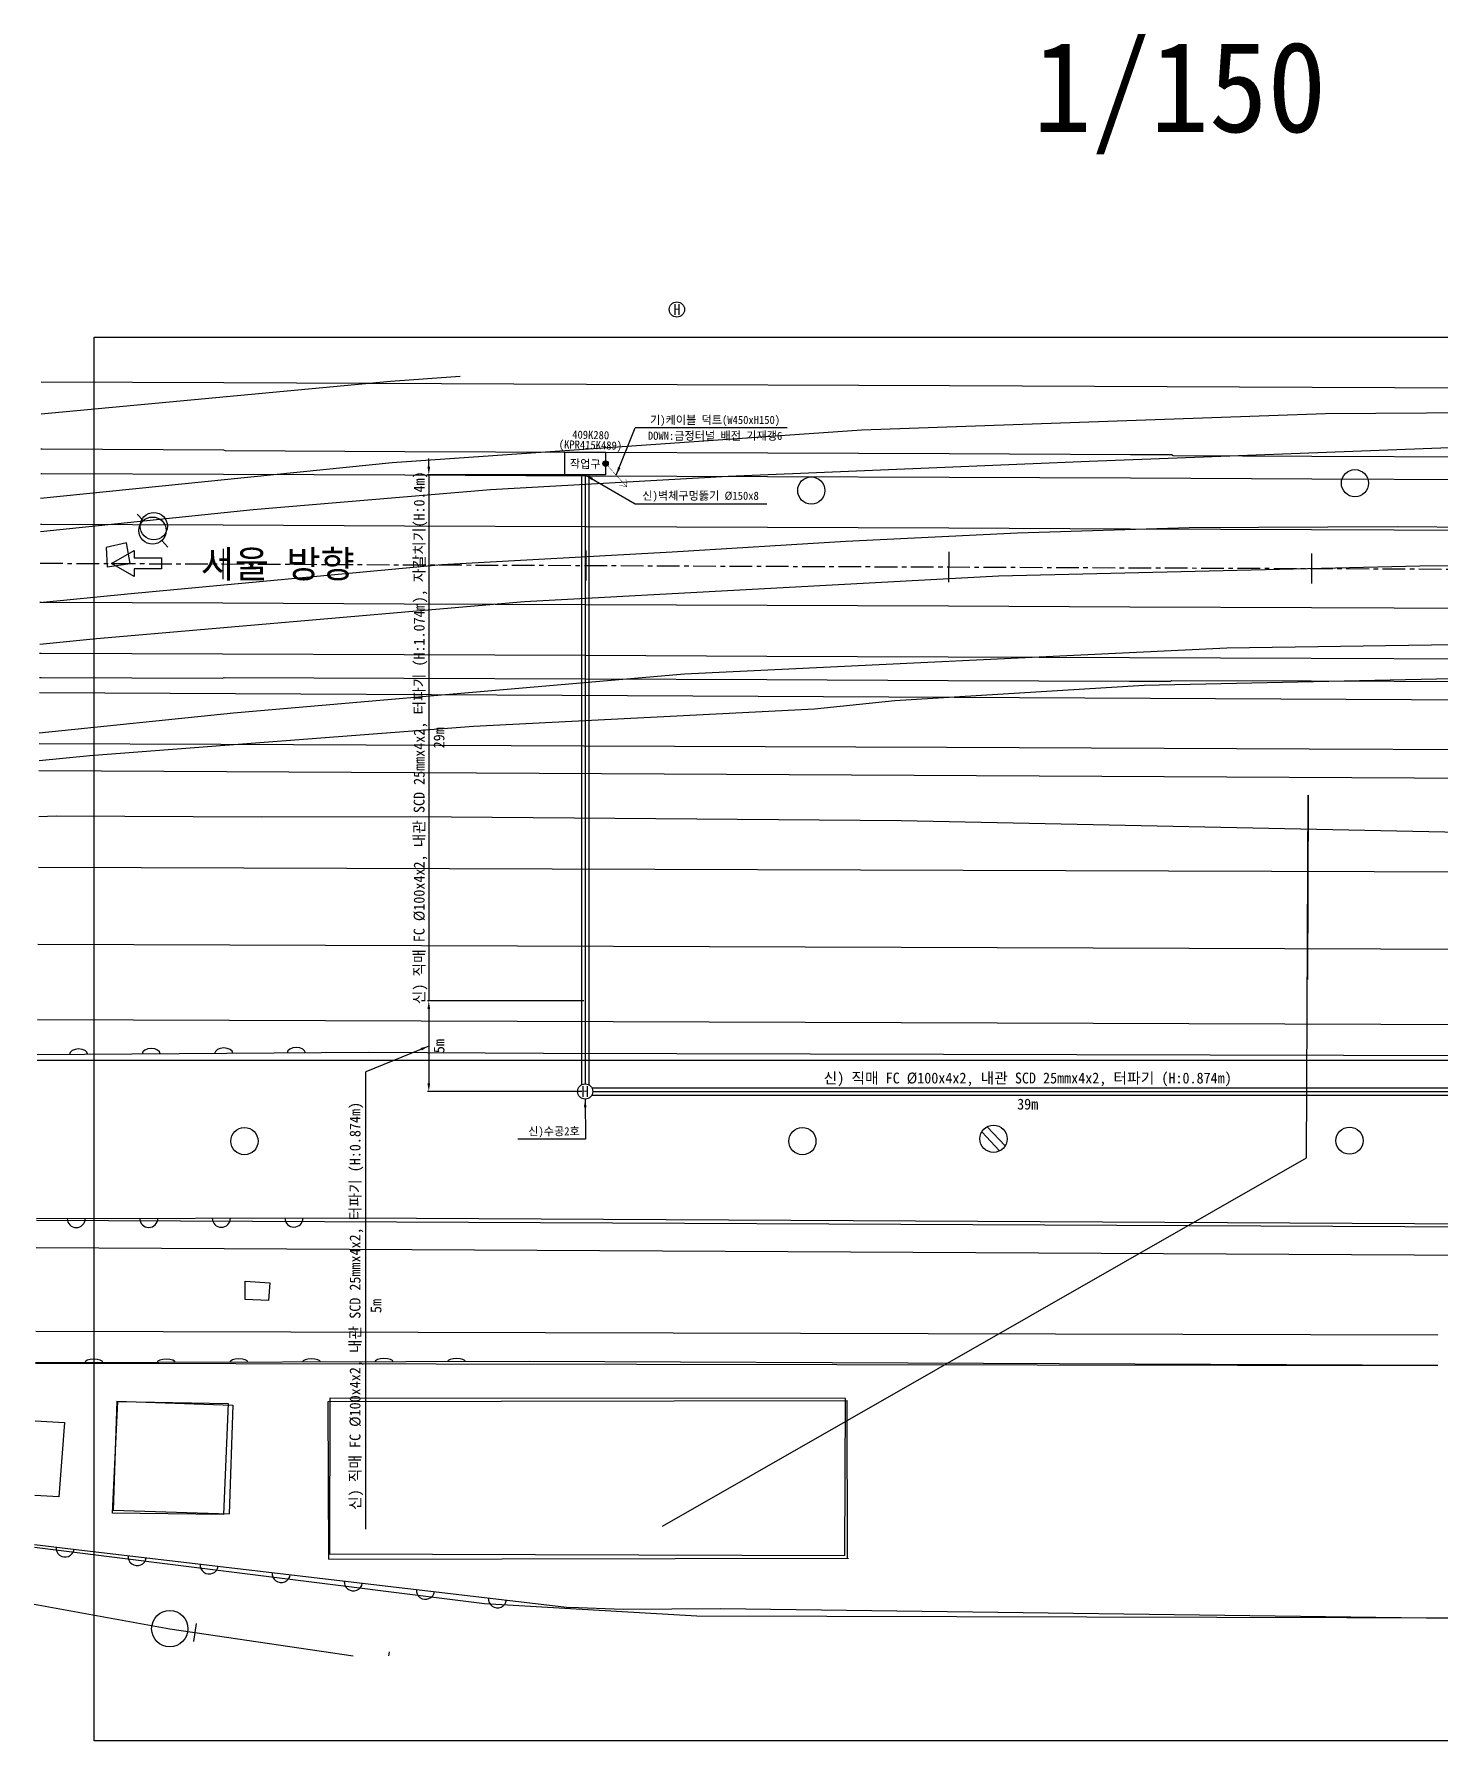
# Model space of a CAD drawing. Extents: x 60896 to 61431, y 63196 to 63294.
# Drawn here: x 61048.6 to 61126, y 63195.8 to 63289.9 of the extents above; entities that cross this region are included whole.
import ezdxf
from ezdxf.enums import TextEntityAlignment as Align

# ---------------------------------------------------------------- set-up
doc = ezdxf.new("R2010")
doc.units = 0
doc.linetypes.add('A-CENTR01', pattern=[2, 1.25, -0.25, 0.25, -0.25])
for name, color, linetype in [('TT-BASE', 253, 'Continuous'), ('TT-CNTL', 1, 'A-CENTR01'), ('TT-LEAL', 1, 'Continuous'), ('TT-LEAT', 3, 'Continuous'), ('TT-MANH', 4, 'Continuous'), ('TX-PAPR', 2, 'Continuous'), ('TZ-LEAL', 1, 'Continuous'), ('TZ-LINE', 7, 'Continuous'), ('TZ-TEX2', 3, 'Continuous'), ('TZ-TEXT', 6, 'Continuous')]:
    doc.layers.add(name, color=color, linetype=linetype)
doc.styles.add('GR', font='GulimChe.ttf')
doc.styles.get("Standard").update_dxf_attribs({"font": 'GulimChe.ttf'})
doc.linetypes.add('ZIGZAG', pattern='A,0.00254,-5.08,[131,ltypeshp.shx,S=5.08,R=0,X=-5.08,Y=0],-10.16,[131,ltypeshp.shx,S=5.08,R=180,X=5.08,Y=0],-5.08', length=20.32254)
doc.dimstyles.new('D150', dxfattribs={"dimscale": 0.15, "dimtxt": 3, "dimasz": 3, "dimexe": 0.5, "dimexo": 0.5, "dimgap": 0.5, "dimtad": 1, "dimdec": 0, "dimzin": 1, "dimdsep": 46, "dimlunit": 6, "dimtxsty": 'Standard', "dimcen": 1, "dimclrd": 1, "dimclre": 1, "dimclrt": 3, "dimadec": 0, "dimazin": 0, "dimtfac": 1, "dimtdec": 0, "dimtix": 1, "dimtmove": 2, "dimatfit": 3, "dimfxl": 0, "dimtvp": 2, "dimlwd": -1, "dimlwe": -1, "dimarcsym": 0})

# ---------------------------------------------------------------- blocks, each defined once
blk = doc.blocks.new('*D12')
at = {"layer": 'Defpoints', "color": 0, "ltscale": 2}
for p in [(61078.93211998038, 63265.573656301, -86441.03522440503), (61070.31368048917, 63236.573656301), (61078.93211998038, 63236.573656301, -86441.03522440503)]:
    blk.add_point(p, dxfattribs=at)
at = {"layer": 'TZ-TEXT', "color": 1, "ltscale": 2}
for p, q in [((61070.31368048917, 63266.023656301), (61070.31368048917, 63266.473656301)), ((61078.85711998038, 63265.573656301), (61070.23868048917, 63265.573656301)), ((61070.31368048917, 63265.573656301), (61070.31368048917, 63236.573656301)), ((61078.85711998038, 63236.573656301), (61070.23868048917, 63236.573656301)), ((61070.31368048917, 63236.123656301), (61070.31368048917, 63235.673656301))]:
    blk.add_line(p, q, dxfattribs=at)
for points in [[(61070.23868048917, 63266.023656301), (61070.38868048917, 63266.023656301), (61070.31368048917, 63265.573656301)], [(61070.23868048917, 63236.123656301), (61070.38868048917, 63236.123656301), (61070.31368048917, 63236.573656301)]]:
    blk.add_solid(points, dxfattribs=at)
at = {"layer": 'TZ-TEXT', "color": 3, "ltscale": 2, "insert": (61069.86009006364, 63251.07365630096), "char_height": 0.6, "attachment_point": 5, "rotation": 90}
blk.add_mtext('{\\C6;신) 직매 FC Ø100x4x2, 내관 SCD 25mmx4x2, 터파기 (H:1.074m), 자갈치기(H:0.4m)}', dxfattribs=at)
blk = doc.blocks.new('*D13')
at = {"layer": 'Defpoints', "color": 0, "ltscale": 2}
for p in [(61078.83211998041, 63236.57365630103), (61070.31368048888, 63231.57365630103), (61078.83211998041, 63231.57365630103)]:
    blk.add_point(p, dxfattribs=at)
at = {"layer": 'TZ-TEXT', "color": 1, "ltscale": 2}
for p, q in [((61078.75711998042, 63236.57365630103), (61070.23868048888, 63236.57365630103)), ((61070.31368048888, 63236.12365630103), (61070.31368048888, 63232.02365630103)), ((61078.75711998042, 63231.57365630103), (61070.23868048888, 63231.57365630103))]:
    blk.add_line(p, q, dxfattribs=at)
for points in [[(61070.23868048888, 63236.12365630103), (61070.38868048888, 63236.12365630103), (61070.31368048888, 63236.57365630103)], [(61070.23868048888, 63232.02365630103), (61070.38868048888, 63232.02365630103), (61070.31368048888, 63231.57365630103)]]:
    blk.add_solid(points, dxfattribs=at)
blk = doc.blocks.new('A$Cab6eb169')
at = {"layer": 'TZ-LINE'}
h = blk.add_hatch(color=256, dxfattribs=at)
h.dxf.hatch_style = 1
h.paths.add_polyline_path([(0.9102624951134203, -0.6277884600931429, 1), (1.21026249511342, -0.6277884600931429, 1)])
at = {"layer": 'TZ-LINE', "const_width": 0.0225}
for points in [[(1.06026249511342, -0.627788460085867), (2.230139918901841, -1.909907362161903)], [(2.183820975405979, -1.497680583008332), (2.230139918901841, -1.909907362161903), (1.823868771185516, -1.826121226600662)]]:
    blk.add_lwpolyline(points, dxfattribs=at)
at = {"layer": 'TZ-LINE'}
blk.add_circle((1.06026249511342, -0.6277884600931429), 0.15, dxfattribs=at)

msp = doc.modelspace()

# ---------------------------------------------------------------- linework, layer by layer
at = {"layer": 'TT-BASE'}
for p, q in [((61072.04901477817, 63270.98595653922, -86527.56278719222), (61068.19960174145, 63270.72154078551, -86527.56278719222)), ((61068.19960174145, 63270.72154078551, -86527.56278719222), (61048.93944268478, 63268.92077902369, -86527.56278719222)), ((61048.94975454009, 63270.69951609589, -86441.03522440503), (61059.01216751992, 63270.6578540807, -86441.03522440503)), ((61059.01216751992, 63270.6578540807, -86441.03522440503), (61079.01199609647, 63270.57504758306, -86441.03522440503)), ((61079.01199609647, 63270.57504758306, -86441.03522440503), (61099.01182467285, 63270.49224108684, -86441.03522440503)), ((61099.01182467285, 63270.49224108684, -86441.03522440503), (61119.01165324998, 63270.40943458986, -86441.03522440503)), ((61119.01165324998, 63270.40943458986, -86441.03522440503), (61139.01148182571, 63270.32662809297, -86441.03522440503)), ((61094.18779256244, 63268.05643924935, -86527.56278719222), (61119.74383961234, 63268.96122722985, -86527.56278719222)), ((61119.74383961234, 63268.96122722985, -86527.56278719222), (61153.79623237142, 63269.19302099761, -86527.56278719222)), ((61068.29022510286, 63266.2527727566, -86527.56278719222), (61094.18779256244, 63268.05643924935, -86527.56278719222)), ((61106.7102490841, 63266.33459529675, -86341.03522440458), (61126.57180846628, 63267.07194522288, -86341.03522440458)), ((61048.91252492983, 63264.27761761337, -86527.56278719222), (61068.29022510286, 63266.2527727566, -86527.56278719222)), ((61048.9283038562, 63266.99939371039, -86441.03522440503), (61048.99738009211, 63266.99910815616, -86441.03522440503)), ((61048.99738009211, 63266.99910815616, -86441.03522440503), (61058.99644171715, 63266.95781723644, -86441.03522440503)), ((61058.99644171715, 63266.95781723644, -86441.03522440503), (61059.08283684998, 63266.9074596604, -86441.03522440503)), ((61059.08283684998, 63266.9074596604, -86441.03522440503), (61068.99691002035, 63266.86647587637, -86441.03522440503)), ((61068.99691002035, 63266.86647587637, -86441.03522440503), (61078.99641160062, 63266.82445428712, -86441.03522440503)), ((61078.99641160062, 63266.82445428712, -86441.03522440503), (61088.99597703199, 63266.78384593753, -86441.03522440503)), ((61086.80859045987, 63265.50385345036, -86341.03522440458), (61106.7102490841, 63266.33459529675, -86341.03522440458)), ((61088.99597703199, 63266.78384593753, -86441.03522440503), (61098.99687980175, 63266.74250320876, -86441.03522440503)), ((61098.99687980175, 63266.74250320876, -86441.03522440503), (61108.99660915498, 63266.70048066227, -86441.03522440503)), ((61108.99660915498, 63266.70048066227, -86441.03522440503), (61111.25097799223, 63266.6911613276, -86441.03522440503)), ((61111.25097799223, 63266.6911613276, -86441.03522440503), (61111.33737307707, 63266.64080375773, -86441.03522440503)), ((61111.33737308728, 63266.6408037517, -86441.03522440503), (61118.99663580166, 63266.60914112799, -86441.03522440503)), ((61118.99663580166, 63266.60914112799, -86441.03522440503), (61128.99568351571, 63266.56785026585, -86441.03522440503)), ((61048.92047763614, 63265.64941474466, -86527.56278719222), (61048.99180625346, 63265.64911988079, -86527.56278719222)), ((61048.99180625346, 63265.64911988079, -86527.56278719222), (61058.99086100027, 63265.60782877155, -86527.56278719222)), ((61058.99086100027, 63265.60782877155, -86527.56278719222), (61068.99149185519, 63265.56648716245, -86527.56278719222)), ((61068.99149185519, 63265.56648716245, -86527.56278719222), (61078.99104060988, 63265.52446537987, -86527.56278719222)), ((61073.7066053474, 63264.75641909897, -86341.03522440458), (61086.80859045987, 63265.50385345036, -86341.03522440458)), ((61078.99104060988, 63265.52446537987, -86527.56278719222), (61088.99065054612, 63265.4838568242, -86527.56278719222)), ((61088.99065054612, 63265.4838568242, -86527.56278719222), (61098.99146093905, 63265.44251452741, -86527.56278719222)), ((61098.99146093905, 63265.44251452741, -86527.56278719222), (61108.99119070274, 63265.40049199093, -86527.56278719222)), ((61108.99119070274, 63265.40049199093, -86527.56278719222), (61118.99146567476, 63265.35915160716, -86527.56278719222)), ((61118.99146567476, 63265.35915160716, -86527.56278719222), (61128.99052991142, 63265.31786088978, -86527.56278719222)), ((61060.63637363684, 63263.666821451, -86341.03522440458), (61073.7066053474, 63264.75641909897, -86341.03522440458)), ((61048.90192324651, 63262.44888683867, -86341.03522440458), (61060.63637363684, 63263.666821451, -86341.03522440458)), ((61054.57335263363, 63263.04658092246, -86341.03522440458), (61054.23253077082, 63263.41242304418, -86341.03522440458)), ((61102.76444247093, 63262.36343650208, -86341.03522440458), (61093.30011041661, 63261.89970838482, -86341.03522440458)), ((61112.22276966295, 63262.6575652632, -86341.03522440458), (61102.76444247093, 63262.36343650208, -86341.03522440458)), ((61123.68873406437, 63262.70089363374, -86341.03522440458), (61112.22276966295, 63262.6575652632, -86341.03522440458)), ((61167.24592191734, 63262.44611682057, -86341.03522440458), (61123.68873406437, 63262.70089363374, -86341.03522440458)), ((61055.93664008356, 63261.58321243557, -86341.03522440458), (61055.59581822109, 63261.94905455736, -86341.03522440458)), ((61058.97443233361, 63261.49122196936, -86441.03522440503), (61058.96636440977, 63259.82452016386, -86441.03522440503)), ((61093.30011041661, 63261.89970838482, -86341.03522440458), (61083.73769482672, 63261.30360345657, -86341.03522440458)), ((61071.02536352231, 63260.6102977457, -86341.03522440458), (61053.71091504888, 63258.99172366071, -86341.03522440458)), ((61083.73769482672, 63261.30360345657, -86341.03522440458), (61071.02536352231, 63260.6102977457, -86341.03522440458)), ((61078.97462272115, 63261.4078585202, -86441.03522440503), (61078.96655479738, 63259.74115671463, -86441.03522440503)), ((61098.97486314933, 63261.32590839901, -86441.03522440503), (61098.96679522538, 63259.65920659343, -86441.03522440503)), ((61124.93995470864, 63260.53947878351, -86527.56278719222), (61101.72135849798, 63259.98097212566, -86527.56278719222)), ((61118.97505353676, 63261.24254494979, -86441.03522440503), (61118.9669856131, 63259.57584314423, -86441.03522440503)), ((61149.47543038218, 63260.64773986115, -86527.56278719222), (61124.93995470864, 63260.53947878351, -86527.56278719222)), ((61101.72135849798, 63259.98097212566, -86527.56278719222), (61075.58130324687, 63258.56669452703, -86527.56278719222)), ((61053.71091504888, 63258.99172366071, -86341.03522440458), (61048.87917373304, 63258.52472365195, -86341.03522440458)), ((61075.58130324687, 63258.56669452703, -86527.56278719222), (61052.0006737892, 63256.52908319909, -86527.56278719222)), ((61052.0006737892, 63256.52908319909, -86527.56278719222), (61048.86584687989, 63256.22591640126, -86527.56278719222)), ((61084.40964875701, 63254.60485756461, -86527.56278719222), (61114.29716561876, 63256.04296196013, -86527.56278719222)), ((61114.29716561876, 63256.04296196013, -86527.56278719222), (61134.57130880877, 63256.32100879297, -86527.56278719222)), ((61048.86308534521, 63255.7495671917, -86527.56278719222), (61048.95090991466, 63255.74920413344, -86527.56278719222)), ((61048.95090991466, 63255.74920413344, -86527.56278719222), (61058.94994451554, 63255.70791337654, -86527.56278719222)), ((61058.94994451554, 63255.70791337654, -86527.56278719222), (61068.95022767868, 63255.66657314116, -86527.56278719222)), ((61068.95022767868, 63255.66657314116, -86527.56278719222), (61078.95013706206, 63255.62454985134, -86527.56278719222)), ((61078.95013706206, 63255.62454985134, -86527.56278719222), (61088.95008568153, 63255.58393996925, -86527.56278719222)), ((61088.95008568153, 63255.58393996925, -86527.56278719222), (61098.95019664043, 63255.54260052529, -86527.56278719222)), ((61098.95019664043, 63255.54260052529, -86527.56278719222), (61108.94992649656, 63255.50057794656, -86527.56278719222)), ((61108.94992649656, 63255.50057794656, -86527.56278719222), (61118.95057882587, 63255.45923625155, -86527.56278719222)), ((61118.95057882587, 63255.45923625155, -86527.56278719222), (61128.94961373254, 63255.41794538558, -86527.56278719222)), ((61048.85525912388, 63254.39958800891, -86441.03522440503), (61048.94532123853, 63254.39921570116, -86441.03522440503)), ((61048.94532123853, 63254.39921570116, -86441.03522440503), (61058.94436898814, 63254.35792483879, -86441.03522440503)), ((61058.94436898814, 63254.35792483879, -86441.03522440503), (61058.94460101733, 63254.35792387964, -86441.03522440503)), ((61058.94460104482, 63254.35792389644, -86267.98009848583), (61059.03140951924, 63254.40756545454, -86267.98009848583)), ((61059.03140951003, 63254.40756544924, -86441.03522440503), (61068.9448087951, 63254.36658445103, -86441.03522440503)), ((61059.55175729957, 63252.45553462339, -86527.56278719222), (61084.40964875701, 63254.60485756461, -86527.56278719222)), ((61068.9448087951, 63254.36658445103, -86441.03522440503), (61078.94476591779, 63254.32456094745, -86441.03522440503)), ((61078.94476591779, 63254.32456094745, -86441.03522440503), (61088.94475926471, 63254.28395086001, -86441.03522440503)), ((61088.94475926471, 63254.28395086001, -86441.03522440503), (61098.94477857942, 63254.24261178329, -86441.03522440503)), ((61096.01061708952, 63253.12351811936, -86341.03522440458), (61109.75007661678, 63253.97008052387, -86341.03522440458)), ((61098.94477857942, 63254.24261178329, -86441.03522440503), (61108.94450792834, 63254.20058923688, -86441.03522440503)), ((61108.94450792834, 63254.20058923688, -86441.03522440503), (61111.19071652274, 63254.19130363585, -86441.03522440503)), ((61109.75007661678, 63253.97008052387, -86341.03522440458), (61127.55519669437, 63254.35924890814, -86341.03522440458)), ((61111.19071655226, 63254.19130365275, -86267.98009848583), (61111.27752502663, 63254.24094521089, -86267.98009848583)), ((61111.27752501723, 63254.24094520549, -86441.03522440503), (61118.94540328446, 63254.20924696596, -86441.03522440503)), ((61118.94540328446, 63254.20924696596, -86441.03522440503), (61128.94445099816, 63254.16795610372, -86441.03522440503)), ((61167.2209816894, 63252.95696640451, -86527.56278719222), (61048.8504043658, 63253.56216953012, -86527.56278719222)), ((61091.57343165208, 63252.67991199633, -86341.03522440458), (61096.01061708952, 63253.12351811936, -86341.03522440458)), ((61048.83752675442, 63251.3408539593, -86527.56278719222), (61059.55175729957, 63252.45553462339, -86527.56278719222)), ((61072.78573113328, 63251.71704013823, -86341.03522440458), (61091.57343165208, 63252.67991199633, -86341.03522440458)), ((61051.6288618945, 63250.10644489964, -86341.03522440458), (61072.78573113328, 63251.71704013823, -86341.03522440458)), ((61048.83415880578, 63250.7599017523, -86441.03522440503), (61058.85178162206, 63250.71842518383, -86441.03522440503)), ((61058.85178162206, 63250.71842518383, -86441.03522440503), (61078.85161019855, 63250.63561868759, -86441.03522440503)), ((61078.85161019855, 63250.63561868759, -86441.03522440503), (61098.85143877568, 63250.55281219062, -86441.03522440503)), ((61098.85143877568, 63250.55281219062, -86441.03522440503), (61118.85126735136, 63250.47000569373, -86441.03522440503)), ((61118.85126735136, 63250.47000569373, -86441.03522440503), (61138.85109592861, 63250.38719919678, -86441.03522440503)), ((61048.82547643023, 63249.26224077945, -86527.56278719222), (61167.20968005162, 63248.65696798555, -86527.56278719222)), ((61048.82872996716, 63249.82345760886, -86341.03522440458), (61051.6288618945, 63250.10644489964, -86341.03522440458)), ((61118.70326221876, 63227.90989337712, -86441.03522440503), (61118.78622697839, 63247.90972129773, -86441.03522440503)), ((61118.78622697839, 63247.90972129773, -86441.03522440503), (61118.74404947102, 63237.74223699329, -86441.03522440503)), ((61118.78622697839, 63247.90972129773, -86441.03522440503), (61118.74404947102, 63237.74223699329, -86441.03522440503)), ((61049.76508041447, 63246.74647784704, -86341.03522440458), (61048.81071684488, 63246.71629527824, -86341.03522440458)), ((61061.10839098904, 63246.70287498744, -86341.03522440458), (61049.76508041447, 63246.74647784704, -86341.03522440458)), ((61069.3060270998, 63246.72182744594, -86341.03522440458), (61061.10839098904, 63246.70287498744, -86341.03522440458)), ((61096.3461487566, 63246.49321688177, -86341.03522440458), (61069.3060270998, 63246.72182744594, -86341.03522440458)), ((61146.48103130563, 63245.45469253112, -86341.03522440458), (61096.3461487566, 63246.49321688177, -86341.03522440458)), ((61167.19621471866, 63243.53373614719, -86527.56278719222), (61048.7944917272, 63243.91755368606, -86527.56278719222)), ((61048.76999226134, 63239.69153355066, -86527.56278719222), (61167.18504775347, 63239.28497736811, -86527.56278719222)), ((61167.17406449182, 63235.10611332149, -86527.56278719222), (61048.74587075722, 63235.53070968966, -86527.56278719222)), ((61167.1692426459, 63233.27151817589, -86441.03522440503), (61048.73283503671, 63233.2821211825, -86441.03522440503)), ((61076.64284260817, 63233.65894433396, -86341.03522440458), (61067.00837128239, 63233.72553463813, -86341.03522440458)), ((61167.16971514805, 63233.45129375556, -86341.03522440458), (61076.64284260817, 63233.65894433396, -86341.03522440458)), ((61102.08334580871, 63228.57483279795, -86341.03522440458), (61101.09861101233, 63229.63185849627, -86341.03522440458)), ((61101.77903417555, 63228.29509961317, -86341.03522440458), (61100.79805626062, 63229.34809263151, -86341.03522440458)), ((61083.19411647, 63207.6046114655, -86441.03522440503), (61118.70326221876, 63227.90989337712, -86441.03522440503)), ((61048.68182828292, 63224.48374288988, -86441.03522440503), (61167.14470206708, 63223.93442453649, -86441.03522440503)), ((61048.68228500187, 63224.56252434058, -86341.03522440458), (61066.19877459086, 63224.60840991605, -86341.03522440458)), ((61066.19877459086, 63224.60840991605, -86341.03522440458), (61142.89392307123, 63224.19671142949, -86341.03522440458)), ((61048.6730634179, 63222.97185294572, -86527.56278719222), (61167.14054241667, 63222.35177867876, -86527.56278719222)), ((61125.943895373, 63218.13842523938, -86527.56278719222), (61048.64617040919, 63218.33296012368, -86527.56278719222)), ((61048.63611946467, 63216.5992286954, -86441.03522440503), (61125.93714943793, 63216.46739537275, -86441.03522440503)), ((61125.9371781727, 63216.47451323957, -86341.03522440458), (61075.8442213462, 63216.67842946893, -86341.03522440458)), ((61053.12081877815, 63214.49379205611, -86441.03522440503), (61052.92383214783, 63208.49702657229, -86441.03522440503)), ((61053.12081877815, 63214.49379205611, -86441.03522440503), (61059.51197115512, 63214.28385028431, -86441.03522440503)), ((61064.7743538759, 63214.47514886954, -86441.03522440503), (61093.38214481386, 63214.54091655711, -86441.03522440503)), ((61064.79433934401, 63205.78182072988, -86441.03522440503), (61064.7743538759, 63214.47514886954, -86441.03522440503)), ((61093.40213028175, 63205.84758841748, -86441.03522440503), (61093.38214481386, 63214.54091655711, -86441.03522440503)), ((61059.51197115512, 63214.28385028431, -86441.03522440503), (61059.31498452467, 63208.28708480047, -86441.03522440503)), ((61048.61763536893, 63213.41082608872, -86341.03522440458), (61050.23093258388, 63213.32160227864, -86341.03522440458)), ((61050.23093258388, 63213.32160227864, -86341.03522440458), (61049.9113441374, 63209.23125116599, -86341.03522440458)), ((61049.9113441374, 63209.23125116599, -86341.03522440458), (61048.59383478836, 63209.30535973638, -86341.03522440458)), ((61052.92383214783, 63208.49702657229, -86441.03522440503), (61059.31498452467, 63208.28708480047, -86441.03522440503)), ((61048.5772366782, 63206.44227904119, -86441.03522440503), (61073.38221528081, 63203.34479399263, -86441.03522440503)), ((61064.7943393439, 63205.78182072983, -86441.03522440503), (61093.45699486111, 63205.847714548, -86441.03522440503)), ((61048.55901948727, 63203.2999160136, -86527.56278719222), (61056.03683140414, 63201.95473551885, -86527.56278719222)), ((61073.38221528081, 63203.34479399263, -86441.03522440503), (61085.09064856765, 63202.65955802263, -86441.03522440503)), ((61081.03546200362, 63203.00801976622, -86341.03522440458), (61078.0715820558, 63203.12923302521, -86341.03522440458)), ((61057.49478123042, 63202.24522184837, -86527.56278719222), (61057.34894681692, 63201.25591283506, -86527.56278719222)), ((61086.39404685594, 63203.05673714668, -86341.03522440458), (61081.03546200362, 63203.00801976622, -86341.03522440458)), ((61085.09064856765, 63202.65955802263, -86441.03522440503), (61135.79724086869, 63202.53147941914, -86441.03522440503)), ((61140.882414789, 63202.33600834287, -86341.03522440458), (61086.39404685594, 63203.05673714668, -86341.03522440458)), ((61056.03683140414, 63201.95473551885, -86527.56278719222), (61057.42186402391, 63201.7505673414, -86527.56278719222)), ((61057.42186402391, 63201.7505673414, -86527.56278719222), (61066.13584793991, 63200.46603570367, -86527.56278719222)), ((61068.12985312479, 63200.6775019112, -86527.56278719222), (61068.09737836354, 63200.45720017827, -86527.56278719222))]:
    msp.add_line(p, q, dxfattribs=at)
at = {"layer": 'TT-BASE', "ltscale": 0.001}
for p, q in [((61048.90424547142, 63262.84945758173, -86441.03522440503), (61048.98023057138, 63262.84914346599, -86441.03522440503)), ((61048.98023057138, 63262.84914346599, -86441.03522440503), (61058.9792861801, 63262.8078526959, -86441.03522440503)), ((61058.9792861801, 63262.8078526959, -86441.03522440503), (61068.97982107389, 63262.76651146945, -86441.03522440503)), ((61068.97982107389, 63262.76651146945, -86441.03522440503), (61078.97947204912, 63262.72448925953, -86441.03522440503)), ((61078.97947204912, 63262.72448925953, -86441.03522440503), (61088.9791777517, 63262.68388032632, -86441.03522440503)), ((61088.9791777517, 63262.68388032632, -86441.03522440503), (61098.97979067092, 63262.64253880965, -86441.03522440503)), ((61098.97979067092, 63262.64253880965, -86441.03522440503), (61108.97952057565, 63262.60051630024, -86441.03522440503)), ((61108.97952057565, 63262.60051630024, -86441.03522440503), (61118.97990319368, 63262.55917531903, -86441.03522440503)), ((61118.97990319368, 63262.55917531903, -86441.03522440503), (61128.97895509131, 63262.51788481413, -86441.03522440503)), ((61048.87931750794, 63258.54952401424, -86441.03522440503), (61048.9624723587, 63258.54918025999, -86441.03522440503)), ((61048.9624723587, 63258.54918025999, -86441.03522440503), (61058.96151056333, 63258.50788943704, -86441.03522440503)), ((61058.96151056333, 63258.50788943704, -86441.03522440503), (61068.96189774366, 63258.46654883082, -86441.03522440503)), ((61068.96189774366, 63258.46654883082, -86441.03522440503), (61078.9617054409, 63258.42452596458, -86441.03522440503)), ((61078.9617054409, 63258.42452596458, -86441.03522440503), (61088.96155829987, 63258.38391645277, -86441.03522440503)), ((61088.96155829987, 63258.38391645277, -86441.03522440503), (61098.96186784838, 63258.34257616873, -86441.03522440503)), ((61098.96186784838, 63258.34257616873, -86441.03522440503), (61108.96159644585, 63258.30055361143, -86441.03522440503)), ((61108.96159644585, 63258.30055361143, -86441.03522440503), (61118.96214126996, 63258.25921237813, -86441.03522440503)), ((61118.96214126996, 63258.25921237813, -86441.03522440503), (61128.96118468366, 63258.21792155821, -86441.03522440503))]:
    msp.add_line(p, q, dxfattribs=at)
at = {"layer": 'TT-BASE', "extrusion": (0.01229824081263209, -0.7937289708820892, 0.6081472470178371)}
msp.add_line((61067.00837128204, 63233.7255346382, -86338.75822440459), (61048.73467184747, 63233.59896071294, -86338.55388414765), dxfattribs=at)
at = {"layer": 'TT-BASE', "extrusion": (-0.002111907775006214, 0.9303010190553082, 0.3667908856422213)}
msp.add_line((61075.84422134615, 63216.67842946887, -86338.61522440458), (61048.63622054026, 63216.61666366698, -86338.61522440458), dxfattribs=at)
at = {"layer": 'TT-BASE', "extrusion": (0.01977443079638911, 0.2208623439732049, 0.9751045056307251)}
for p, q in [((61048.57815407892, 63206.60052550874, -86338.61337043712), (61051.32670642976, 63206.26108036605, -86338.59222440457)), ((61051.32670642976, 63206.26108036605, -86338.59222440457), (61078.07158205569, 63203.12923302512, -86338.42522440455))]:
    msp.add_line(p, q, dxfattribs=at)
at = {"layer": 'TT-BASE', "elevation": -86441.03522440503}
msp.add_lwpolyline([(61054.07439034492, 63259.96915847655), (61052.82819055106, 63260.68776993884), (61054.07362622976, 63261.40770488731), (61054.07384893578, 63260.98843163958), (61055.57384872424, 63260.98922839708), (61055.57416742724, 63260.38922848176), (61054.07416763878, 63260.38843172434)], close=True, dxfattribs=at)
at = {"layer": 'TT-BASE'}
for centre, radius in [((61091.39776138782, 63264.70457365318, -86341.03522440458), 0.7500000000034044), ((61121.36692980211, 63265.10952373565, -86341.03522440458), 0.7500000000034044), ((61055.15338393641, 63262.74231674848, -86341.03522440458), 0.7500000000034044), ((61055.08458542731, 63262.49781773989, -86341.03522440458), 0.7500000000034044), ((61060.14899975201, 63228.83866220166, -86341.03522440458), 0.7500000000034044), ((61090.90762767435, 63228.83924403025, -86341.03522440458), 0.7500000000034044), ((61101.44327871921, 63228.96574726543, -86341.03522440458), 0.7500000000034044), ((61121.06632289453, 63228.86177472306, -86341.03522440458), 0.7500000000034044), ((61056.03683140414, 63201.95473551885, -86527.56278719222), 1.000000000004539)]:
    msp.add_circle(centre, radius, dxfattribs=at)
at = {"layer": 'TT-BASE', "extrusion": (0.01229824081263209, -0.7937289708820892, 0.6081472470178371)}
for centre in [(62023.32305965308, -30662.12549954622, -101946.1012441021), (62027.32266284317, -30662.18184067262, -101946.1012441021), (62031.32226603324, -30662.23818179889, -101946.1012441021), (62035.32186922343, -30662.29452292523, -101946.1012441021)]:
    msp.add_arc(centre, 0.5000000000022696, 359.1929459590576, 179.1929459590577, dxfattribs=at)
at = {"layer": 'TT-BASE'}
for centre in [(61050.87884656357, 63224.56827837542, -86341.03522440458), (61054.87883283942, 63224.57875659771, -86341.03522440458), (61058.87881911528, 63224.58923482004, -86341.03522440458), (61062.87880539108, 63224.59971304237, -86341.03522440458)]:
    msp.add_arc(centre, 0.5000000000022696, 180.1500896598833, 0.150089659883261, dxfattribs=at)
at = {"layer": 'TT-BASE', "extrusion": (-0.00211190777500638, 0.9303010190553083, 0.3667908856422211)}
for centre in [(-61195.19679233229, -103457.4948657253, 27013.33667066808), (-61199.19679233226, -103457.4948657254, 27013.33667066812), (-61203.19679233241, -103457.4948657254, 27013.33667066809), (-61207.19679233233, -103457.4948657254, 27013.33667066808), (-61211.19679233242, -103457.4948657254, 27013.33667066822), (-61215.19679233268, -103457.4948657254, 27013.33667066821)]:
    msp.add_arc(centre, 0.5000000000022696, 179.9999999989046, 359.9999999989045, dxfattribs=at)
at = {"layer": 'TT-BASE', "extrusion": (0.01977443079638914, 0.2208623439732049, 0.9751045056307249)}
for centre, start, end in [((-55170.53011043704, -85841.19658390299, -69022.01207685473), 358.0267670700064, 178.0267670700064), ((-55174.52832945066, -85841.07778402115, -69022.01207685473), 358.397367592288, 178.3973675922881), ((-55178.5267647748, -85840.96591375102, -69022.01207685473), 358.397367592288, 178.3973675922881), ((-55182.5252000991, -85840.8540434808, -69022.01207685473), 358.397367592288, 178.3973675922881), ((-55186.52363542338, -85840.74217321043, -69022.01207685476), 358.397367592288, 178.3973675922881), ((-55190.52207074781, -85840.63030294022, -69022.01207685473), 358.397367592288, 178.3973675922881), ((-55194.52050607211, -85840.51843267007, -69022.01207685475), 358.397367592288, 178.3973675922881)]:
    msp.add_arc(centre, 0.5000000000022696, start, end, dxfattribs=at)
at = {"layer": 'TT-BASE'}
for points in [[(61052.52556374299, 63261.56390088249, -86338.77374126254), (61052.57922284134, 63260.50135829057, -86338.7509491176), (61053.84362303487, 63260.68161708288, -86338.74974126254), (61053.64159977937, 63261.83002237221, -86338.77494911761)], [(61061.54775770196, 63221.02307033671, -86341.03522440458), (61061.47249343577, 63220.0563918533, -86341.03522440458), (61060.19797185135, 63220.1100083687, -86341.03522440458), (61060.19763589805, 63221.11969390746, -86341.03522440458)], [(61058.99492912226, 63208.25373757252, -86341.03522440458), (61052.87377330689, 63208.32966178284, -86341.03522440458), (61053.17367278646, 63214.4818027356, -86341.03522440458), (61059.26218413033, 63214.36316624963, -86341.03522440458)], [(61093.25258361376, 63205.9816033898, -86341.03522440458), (61093.27656631654, 63214.65248528447, -86341.03522440458), (61064.85171880738, 63214.659839631, -86341.03522440458), (61064.83853685974, 63206.07418885562, -86341.03522440458)]]:
    msp.add_3dface(points, dxfattribs=at)
at = {"layer": 'TT-CNTL', "elevation": -86441.03522440503, "flags": 128}
msp.add_lwpolyline([(61048.89178149004, 63260.69949085968), (61048.97135066378, 63260.69916192869), (61058.97039837172, 63260.65787106648), (61068.97085940772, 63260.61653016374), (61079.25635381221, 63260.57450761725), (61088.97036815144, 63260.5338983988), (61098.97082918738, 63260.49255749607), (61108.97055853898, 63260.4505349496), (61118.97101957504, 63260.40919404685), (61128.97006728281, 63260.36790318465), (61138.97052831876, 63260.32656228191), (61148.97025767047, 63260.28453973545), (61158.97003706259, 63260.24393051695), (61167.24004408139, 63260.20974313761)], dxfattribs=at)
at = {"layer": 'TT-LEAL', "elevation": -86441.03522440503}
msp.add_lwpolyline([(61077.80756586498, 63266.81967535307), (61080.05667409574, 63266.81967535307), (61080.05667409574, 63265.57365630097), (61077.80756586498, 63265.57365630097)], close=True, dxfattribs=at)
at = {"layer": 'TT-MANH'}
for centre in [(61083.99024835335, 63274.68985776947), (61078.93211998035, 63231.57365630097, -86441.03522440503)]:
    msp.add_circle(centre, 0.4199999999999999, dxfattribs=at)
at = {"layer": 'TX-PAPR'}
msp.add_lwpolyline([(61051.870874942, 63273.16983265506), (61171.270874942, 63273.16983265506), (61171.270874942, 63195.76983265504), (61051.870874942, 63195.76983265504)], close=True, dxfattribs=at)
at = {"layer": 'TZ-LEAL'}
for points, elevation in [([(61090.06708302882, 63268.15560212426), (61081.69780932448, 63268.15560212426)], -21610.25880610126), ([(61081.69027927645, 63263.9798862887), (61088.95470226596, 63263.9798862887)], 86441.15124171451), ([(61078.95158234632, 63228.93696006804), (61075.22376319073, 63228.93696006804)], -86441.03522440503)]:
    msp.add_lwpolyline(points, dxfattribs=dict(at, elevation=elevation))
msp.add_lwpolyline([(61066.84701949116, 63207.44954920524), (61066.84701949116, 63232.66539427858)], dxfattribs=at)
at = {"layer": 'TZ-LINE', "elevation": -86441.03522440503}
for points in [[(61078.73211998036, 63265.57365630097), (61078.73211998036, 63231.94298000722)], [(61079.13211998035, 63265.57365630097), (61079.13211998035, 63231.94298000722)], [(61079.30144368661, 63231.77365630097), (61127.35006588837, 63231.77365630097)], [(61079.30144368661, 63231.37365630097), (61127.35006588837, 63231.37365630097)]]:
    msp.add_lwpolyline(points, dxfattribs=at)
at = {"layer": 'TZ-LINE', "linetype": 'ZIGZAG', "ltscale": 0.039, "elevation": -86441.03522440503}
for points in [[(61078.93211998035, 63265.57365630097), (61078.93211998035, 63231.99365630097)], [(61079.35211998035, 63231.57365630097), (61127.29938959463, 63231.57365630097)]]:
    msp.add_lwpolyline(points, dxfattribs=at)

# ---------------------------------------------------------------- block references
at = {"layer": 'TZ-LINE'}
msp.add_blockref('A$Cab6eb169', (61078.99641160062, 63266.82445428712, -86441.03522440503), dxfattribs=at)

# ---------------------------------------------------------------- texts
at = {"layer": 'TT-BASE'}
msp.add_text('서울 방향', height=1.5, rotation=0.03043403039043151, dxfattribs=at).set_placement((61061.98102697686, 63260.67426811903, -86441.03522440503), align=Align.MIDDLE)
at = {"layer": 'TT-LEAT'}
for s, height, rotation, p in [('409K280', 0.4499999999999999, 358.7182875612552, (61079.23915208952, 63267.77252586035, -86449.75697440503)), ('(KPR415K489)', 0.4499999999999999, 358.7182875612552, (61079.22451008146, 63267.18435812255, -86449.75697440503)), ('작업구', 0.45, 358.8747853273313, (61078.93691742286, 63266.18194509811, -86441.03522440503))]:
    msp.add_text(s, height=height, rotation=rotation, dxfattribs=at).set_placement(p, align=Align.MIDDLE)
at = {"layer": 'TT-MANH', "linetype": 'ByBlock', "style": 'GR'}
for p in [(61083.9922381254, 63274.6898575317), (61078.9341097524, 63231.57365606319, -86441.03522440503)]:
    msp.add_text('H', height=0.6, rotation=359.9931262838864, dxfattribs=at).set_placement(p, align=Align.MIDDLE)
at = {"layer": 'TZ-TEX2'}
msp.add_text('1/150', height=5, dxfattribs=at).set_placement((61111.70259125299, 63286.56152143406), align=Align.MIDDLE)
at = {"layer": 'TZ-TEXT'}
for s, height, rotation, p in [('DOWN:금정터널 배전 기재갱6', 0.45, 359.9481799346717, (61086.09403608669, 63267.73744000233, -21610.25880610126)), ('기)케이블 덕트(W450xH150)', 0.45, 0.05182006505039887, (61086.09403608669, 63268.5737642462, -21610.25880610126)), ('신)벽체구멍뚫기 Ø150x8', 0.45, 359.9481799346718, (61085.29472127556, 63264.39804841063, 86441.15124171451)), ('신)수공2호', 0.45, 0.05182006532813865, (61077.21456485945, 63229.35512218997, -86441.03522440503)), ('5m', 0.5999999999999999, 90, (61067.40456898708, 63219.74694512808))]:
    msp.add_text(s, height=height, rotation=rotation, dxfattribs=at).set_placement(p, align=Align.MIDDLE)
at = {"layer": 'TZ-TEXT', "ltscale": 2}
for s, p in [('신) 직매 FC Ø100x4x2, 내관 SCD 25mmx4x2, 터파기 (H:0.874m)', (61103.32575478749, 63232.27365630097)), ('39m', (61103.32575478749, 63230.87365630097))]:
    msp.add_text(s, height=0.5999999999999999, dxfattribs=at).set_placement(p, align=Align.MIDDLE)
msp.add_text('신) 직매 FC Ø100x4x2, 내관 SCD 25mmx4x2, 터파기 (H:0.874m)', height=0.5999999999999999, rotation=90, dxfattribs=at).set_placement((61066.28946999524, 63219.74694512808), align=Align.MIDDLE)
at = {"layer": 'TZ-TEXT', "ltscale": 2, "char_height": 0.6, "attachment_point": 5, "rotation": 90.00000000000003}
for s, insert in [('29m', (61070.88041576319, 63251.073656301)), ('5m', (61070.88041576325, 63234.07365630103))]:
    msp.add_mtext(s, dxfattribs=dict(at, insert=insert))

# ---------------------------------------------------------------- dimensions: what is measured, and where the dimension line sits
at = {"layer": 'TZ-TEXT', "ltscale": 2}
for base, p1, p2, text, picture, middle in [((61070.31368048917, 63236.573656301), (61078.93211998035, 63265.57365630097, -86441.03522440503), (61078.93211998035, 63236.57365630097, -86441.03522440503), '{\\C6;신) 직매 FC Ø100x4x2, 내관 SCD 25mmx4x2, 터파기 (H:1.074m), 자갈치기(H:0.4m)}', '*D12', (61069.86009006364, 63251.07365630096)), ((61070.31368048888, 63231.57365630103), (61078.83211998038, 63236.573656301), (61078.83211998038, 63231.573656301), ' ', '*D13', (61070.31368048889, 63234.07365630099))]:
    dim = msp.add_linear_dim(base=base, p1=p1, p2=p2, angle=90, text=text, dimstyle='D150', override={"dimtxt": 4}, dxfattribs=at)
    dim.commit()
    dim.dimension.update_dxf_attribs({"geometry": picture, "text_midpoint": middle})

# ---------------------------------------------------------------- leaders
at = {"layer": 'TZ-LEAL'}
for points in [[(61080.64161280763, 63265.55560637599, -21610.25880610126), (61081.69780932448, 63268.15560212426, -21610.25880610126)], [(61078.93211998035, 63265.57365630097, 86441.15124171451), (61081.69027927645, 63263.9798862887, 86441.15124171451)], [(61070.31368048885, 63234.07365630103), (61066.84701949116, 63232.66539427858)], [(61078.93211998035, 63231.15365630097, -86441.03522440503), (61078.95158234632, 63228.93696006804, -86441.03522440503)]]:
    msp.add_leader(points, dimstyle='D150', dxfattribs=at)

doc.saveas('drawing.dxf')
